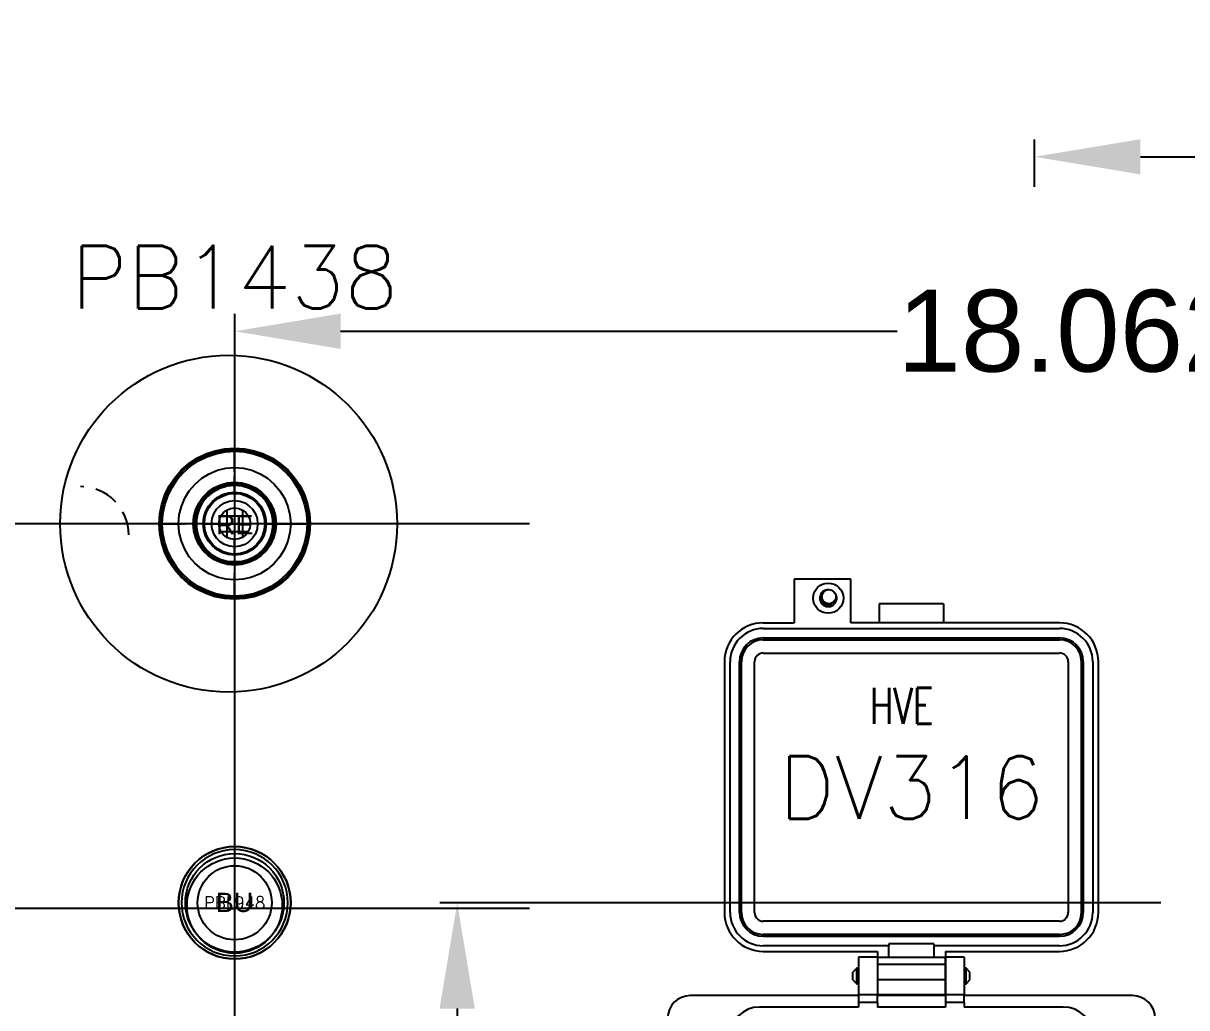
# Model space of a CAD drawing. Header units: inches. Extents: x 0 to 183, y 0 to 117.
# Drawn here: x 52.24 to 64.33, y 42.03 to 52.26 of the extents above; entities that cross this region are included whole.
import ezdxf
from ezdxf.enums import TextEntityAlignment as Align

# ---------------------------------------------------------------- set-up
doc = ezdxf.new("R2010")
doc.units = ezdxf.units.IN
doc.header["$MEASUREMENT"] = 0
doc.linetypes.add('HIDDEN', pattern=[0.375, 0.25, -0.125])
for name, color, linetype in [('DOOR_ASSEMBLY', 7, 'Continuous'), ('PLOC', 8, 'Continuous'), ('PMISC', 7, 'Continuous'), ('PSYMS', 7, 'Continuous'), ('PTAG', 150, 'Continuous')]:
    doc.layers.add(name, color=color, linetype=linetype)
doc.styles.get("Standard").update_dxf_attribs({"font": 'arial.ttf'})
doc.styles.add('WD', font='romans.shx', dxfattribs={"height": 0.185})
doc.dimstyles.get("Standard").update_dxf_attribs({"dimtxt": 0.18, "dimasz": 0.18, "dimexe": 0.18, "dimexo": 0.0625, "dimgap": 0.09, "dimtad": 0, "dimtih": 1, "dimtoh": 1, "dimdec": 4, "dimzin": 0, "dimdsep": 46, "dimtxsty": 'Standard', "dimcen": 0.09, "dimadec": 0, "dimazin": 0, "dimtfac": 1, "dimtdec": 4, "dimtofl": 0, "dimtmove": 0, "dimatfit": 3, "dimfxl": 1, "dimtolj": 1, "dimtzin": 0, "dimarcsym": 0})

# ---------------------------------------------------------------- blocks, each defined once
blk = doc.blocks.new('ABPFA160RE')
for points in [[(-0.784, 0), (-0.778, 0.103), (-0.758, 0.203), (-0.725, 0.301), (-0.679, 0.393), (-0.622, 0.478), (-0.555, 0.555), (-0.478, 0.623), (-0.392, 0.68), (-0.3, 0.725), (-0.203, 0.758), (-0.102, 0.778), (0, 0.785), (0.102, 0.778), (0.203, 0.758), (0.3, 0.725), (0.392, 0.68), (0.478, 0.623), (0.555, 0.555), (0.622, 0.478), (0.679, 0.393), (0.725, 0.301), (0.758, 0.203), (0.778, 0.103), (0.784, 0), (0.778, -0.102), (0.758, -0.203), (0.725, -0.3), (0.679, -0.392), (0.622, -0.478), (0.555, -0.555), (0.478, -0.623), (0.392, -0.68), (0.3, -0.725), (0.203, -0.758), (0.102, -0.778), (0, -0.785), (-0.102, -0.778), (-0.203, -0.758), (-0.3, -0.725), (-0.392, -0.68), (-0.478, -0.623), (-0.555, -0.555), (-0.622, -0.478), (-0.679, -0.392), (-0.725, -0.3), (-0.758, -0.203), (-0.778, -0.102), (-0.784, 0), (-0.784, 0)], [(0.778, 0), (0.772, 0.102), (0.752, 0.202), (0.719, 0.298), (0.674, 0.389), (0.617, 0.474), (0.55, 0.551), (0.474, 0.618), (0.389, 0.675), (0.298, 0.72), (0.201, 0.752), (0.102, 0.772), (0, 0.779), (-0.102, 0.772), (-0.201, 0.752), (-0.298, 0.72), (-0.389, 0.675), (-0.474, 0.618), (-0.55, 0.551), (-0.617, 0.474), (-0.674, 0.389), (-0.719, 0.298), (-0.752, 0.202), (-0.772, 0.102), (-0.778, 0), (-0.772, -0.102), (-0.752, -0.201), (-0.719, -0.298), (-0.674, -0.389), (-0.617, -0.474), (-0.55, -0.551), (-0.474, -0.618), (-0.389, -0.674), (-0.298, -0.719), (-0.201, -0.752), (-0.102, -0.772), (0, -0.779), (0.102, -0.772), (0.201, -0.752), (0.298, -0.719), (0.389, -0.674), (0.474, -0.618), (0.55, -0.551), (0.617, -0.474), (0.674, -0.389), (0.719, -0.298), (0.752, -0.201), (0.772, -0.102), (0.778, 0), (0.778, 0)], [(-0.769, 0), (-0.763, 0.101), (-0.743, 0.199), (-0.711, 0.295), (-0.666, 0.385), (-0.61, 0.469), (-0.544, 0.545), (-0.468, 0.611), (-0.385, 0.667), (-0.294, 0.711), (-0.199, 0.744), (-0.1, 0.763), (0, 0.77), (0.1, 0.763), (0.199, 0.744), (0.294, 0.711), (0.385, 0.667), (0.468, 0.611), (0.544, 0.545), (0.61, 0.469), (0.666, 0.385), (0.711, 0.295), (0.743, 0.199), (0.763, 0.101), (0.769, 0), (0.763, -0.1), (0.743, -0.199), (0.711, -0.294), (0.666, -0.385), (0.61, -0.468), (0.544, -0.544), (0.468, -0.611), (0.385, -0.666), (0.294, -0.711), (0.199, -0.743), (0.1, -0.763), (0, -0.77), (-0.1, -0.763), (-0.199, -0.743), (-0.294, -0.711), (-0.385, -0.666), (-0.468, -0.611), (-0.544, -0.544), (-0.61, -0.468), (-0.666, -0.385), (-0.711, -0.294), (-0.743, -0.199), (-0.763, -0.1), (-0.769, 0), (-0.769, 0)], [(-0.752, 0), (-0.746, 0.098), (-0.727, 0.195), (-0.695, 0.288), (-0.651, 0.377), (-0.597, 0.458), (-0.532, 0.533), (-0.458, 0.597), (-0.376, 0.652), (-0.288, 0.696), (-0.195, 0.727), (-0.098, 0.747), (0, 0.753), (0.098, 0.747), (0.195, 0.727), (0.288, 0.696), (0.376, 0.652), (0.458, 0.597), (0.532, 0.533), (0.597, 0.458), (0.651, 0.377), (0.695, 0.288), (0.727, 0.195), (0.746, 0.098), (0.752, 0), (0.746, -0.098), (0.727, -0.195), (0.695, -0.288), (0.651, -0.376), (0.597, -0.458), (0.532, -0.532), (0.458, -0.597), (0.376, -0.652), (0.288, -0.695), (0.195, -0.727), (0.098, -0.746), (0, -0.753), (-0.098, -0.746), (-0.195, -0.727), (-0.288, -0.695), (-0.376, -0.652), (-0.458, -0.597), (-0.532, -0.532), (-0.597, -0.458), (-0.651, -0.376), (-0.695, -0.288), (-0.727, -0.195), (-0.746, -0.098), (-0.752, 0), (-0.752, 0)], [(0, 0.729), (0, 0.76), (0, 0.779), (0, 0.785)], [(0, 0.785), (0, 0.781), (0, 0.77)], [(0, 0.77), (0, 0.766), (0, 0.753)], [(0, 0.753), (0, 0.721), (0, 0.677), (0, 0.62), (0, 0.552)], [(0, 0.699), (0, 0.729)], [(0, 0.619), (0, 0.699)], [(0, 0.54), (0, 0.619)], [(-0.583, 0), (-0.575, 0.091), (-0.554, 0.18), (-0.519, 0.265), (-0.471, 0.343), (-0.412, 0.412), (-0.342, 0.472), (-0.264, 0.52), (-0.18, 0.555), (-0.091, 0.576), (0, 0.583), (0.091, 0.576), (0.18, 0.555), (0.264, 0.52), (0.342, 0.472), (0.412, 0.412), (0.471, 0.343), (0.519, 0.265), (0.554, 0.18), (0.575, 0.091), (0.583, 0), (0.575, -0.091), (0.554, -0.18), (0.519, -0.265), (0.471, -0.343), (0.412, -0.412), (0.342, -0.471), (0.264, -0.519), (0.18, -0.554), (0.091, -0.576), (0, -0.583), (-0.091, -0.576), (-0.18, -0.554), (-0.264, -0.519), (-0.342, -0.471), (-0.412, -0.412), (-0.471, -0.343), (-0.519, -0.265), (-0.554, -0.18), (-0.575, -0.091), (-0.583, 0), (-0.583, 0)], [(-0.583, 0), (-0.575, 0.091), (-0.554, 0.18), (-0.519, 0.265), (-0.471, 0.343), (-0.412, 0.412), (-0.342, 0.472), (-0.264, 0.52), (-0.18, 0.555), (-0.091, 0.576), (0, 0.583), (0.091, 0.576), (0.18, 0.555), (0.264, 0.52), (0.342, 0.472), (0.412, 0.412), (0.471, 0.343), (0.519, 0.265), (0.554, 0.18), (0.575, 0.091), (0.583, 0), (0.575, -0.091), (0.554, -0.18), (0.519, -0.265), (0.471, -0.343), (0.412, -0.412), (0.342, -0.471), (0.264, -0.519), (0.18, -0.554), (0.091, -0.576), (0, -0.583), (-0.091, -0.576), (-0.18, -0.554), (-0.264, -0.519), (-0.342, -0.471), (-0.412, -0.412), (-0.471, -0.343), (-0.519, -0.265), (-0.554, -0.18), (-0.575, -0.091), (-0.583, 0), (-0.583, 0)], [(0, 0.544), (0, 0.572), (0, 0.583)], [(0, 0.562), (0, 0.564)], [(0, 0.564), (0, 0.562)], [(0, 0.562), (0, 0.559), (0, 0.551)], [(0, 0.414), (0, 0.499)], [(-0.43, 0), (-0.424, 0.075), (-0.404, 0.147), (-0.373, 0.215), (-0.33, 0.277), (-0.276, 0.33), (-0.215, 0.373), (-0.147, 0.405), (-0.075, 0.424), (0, 0.431), (0.075, 0.424), (0.147, 0.405), (0.215, 0.373), (0.276, 0.33), (0.33, 0.277), (0.373, 0.215), (0.404, 0.147), (0.423, 0.075), (0.43, 0), (0.423, -0.075), (0.404, -0.147), (0.373, -0.215), (0.33, -0.277), (0.276, -0.329), (0.215, -0.373), (0.147, -0.404), (0.075, -0.424), (0, -0.43), (-0.075, -0.424), (-0.147, -0.404), (-0.215, -0.373), (-0.276, -0.329), (-0.33, -0.277), (-0.373, -0.215), (-0.404, -0.147), (-0.424, -0.075), (-0.43, 0), (-0.43, 0)], [(-0.43, 0), (-0.424, 0.075), (-0.404, 0.147), (-0.373, 0.215), (-0.33, 0.277), (-0.276, 0.33), (-0.215, 0.373), (-0.147, 0.405), (-0.075, 0.424), (0, 0.431), (0.075, 0.424), (0.147, 0.405), (0.215, 0.373), (0.276, 0.33), (0.33, 0.277), (0.373, 0.215), (0.404, 0.147), (0.423, 0.075), (0.43, 0), (0.423, -0.075), (0.404, -0.147), (0.373, -0.215), (0.33, -0.277), (0.276, -0.329), (0.215, -0.373), (0.147, -0.404), (0.075, -0.424), (0, -0.43), (-0.075, -0.424), (-0.147, -0.404), (-0.215, -0.373), (-0.276, -0.329), (-0.33, -0.277), (-0.373, -0.215), (-0.404, -0.147), (-0.424, -0.075), (-0.43, 0), (-0.43, 0)], [(-0.43, 0), (-0.424, 0.075), (-0.404, 0.147), (-0.373, 0.215), (-0.33, 0.277), (-0.276, 0.33), (-0.215, 0.373), (-0.147, 0.405), (-0.075, 0.424), (0, 0.431), (0.075, 0.424), (0.147, 0.405), (0.215, 0.373), (0.276, 0.33), (0.33, 0.277), (0.373, 0.215), (0.404, 0.147), (0.423, 0.075), (0.43, 0), (0.423, -0.075), (0.404, -0.147), (0.373, -0.215), (0.33, -0.277), (0.276, -0.329), (0.215, -0.373), (0.147, -0.404), (0.075, -0.424), (0, -0.43), (-0.075, -0.424), (-0.147, -0.404), (-0.215, -0.373), (-0.276, -0.329), (-0.33, -0.277), (-0.373, -0.215), (-0.404, -0.147), (-0.424, -0.075), (-0.43, 0), (-0.43, 0)], [(-0.43, 0), (-0.424, 0.075), (-0.404, 0.147), (-0.373, 0.215), (-0.33, 0.277), (-0.276, 0.33), (-0.215, 0.373), (-0.147, 0.405), (-0.075, 0.424), (0, 0.431), (0.075, 0.424), (0.147, 0.405), (0.215, 0.373), (0.276, 0.33), (0.33, 0.277), (0.373, 0.215), (0.404, 0.147), (0.423, 0.075), (0.43, 0), (0.423, -0.075), (0.404, -0.147), (0.373, -0.215), (0.33, -0.277), (0.276, -0.329), (0.215, -0.373), (0.147, -0.404), (0.075, -0.424), (0, -0.43), (-0.075, -0.424), (-0.147, -0.404), (-0.215, -0.373), (-0.276, -0.329), (-0.33, -0.277), (-0.373, -0.215), (-0.404, -0.147), (-0.424, -0.075), (-0.43, 0), (-0.43, 0)], [(-0.43, 0), (-0.424, 0.075), (-0.404, 0.147), (-0.373, 0.215), (-0.33, 0.277), (-0.276, 0.33), (-0.215, 0.373), (-0.147, 0.405), (-0.075, 0.424), (0, 0.431), (0.075, 0.424), (0.147, 0.405), (0.215, 0.373), (0.276, 0.33), (0.33, 0.277), (0.373, 0.215), (0.404, 0.147), (0.423, 0.075), (0.43, 0), (0.423, -0.075), (0.404, -0.147), (0.373, -0.215), (0.33, -0.277), (0.276, -0.329), (0.215, -0.373), (0.147, -0.404), (0.075, -0.424), (0, -0.43), (-0.075, -0.424), (-0.147, -0.404), (-0.215, -0.373), (-0.276, -0.329), (-0.33, -0.277), (-0.373, -0.215), (-0.404, -0.147), (-0.424, -0.075), (-0.43, 0), (-0.43, 0)], [(-0.43, 0), (-0.424, 0.075), (-0.404, 0.147), (-0.373, 0.215), (-0.33, 0.277), (-0.276, 0.33), (-0.215, 0.373), (-0.147, 0.405), (-0.075, 0.424), (0, 0.431), (0.075, 0.424), (0.147, 0.405), (0.215, 0.373), (0.276, 0.33), (0.33, 0.277), (0.373, 0.215), (0.404, 0.147), (0.423, 0.075), (0.43, 0), (0.423, -0.075), (0.404, -0.147), (0.373, -0.215), (0.33, -0.277), (0.276, -0.329), (0.215, -0.373), (0.147, -0.404), (0.075, -0.424), (0, -0.43), (-0.075, -0.424), (-0.147, -0.404), (-0.215, -0.373), (-0.276, -0.329), (-0.33, -0.277), (-0.373, -0.215), (-0.404, -0.147), (-0.424, -0.075), (-0.43, 0), (-0.43, 0)], [(-0.43, 0), (-0.424, 0.075), (-0.404, 0.147), (-0.373, 0.215), (-0.33, 0.277), (-0.276, 0.33), (-0.215, 0.373), (-0.147, 0.405), (-0.075, 0.424), (0, 0.431), (0.075, 0.424), (0.147, 0.405), (0.215, 0.373), (0.276, 0.33), (0.33, 0.277), (0.373, 0.215), (0.404, 0.147), (0.423, 0.075), (0.43, 0), (0.423, -0.075), (0.404, -0.147), (0.373, -0.215), (0.33, -0.277), (0.276, -0.329), (0.215, -0.373), (0.147, -0.404), (0.075, -0.424), (0, -0.43), (-0.075, -0.424), (-0.147, -0.404), (-0.215, -0.373), (-0.276, -0.329), (-0.33, -0.277), (-0.373, -0.215), (-0.404, -0.147), (-0.424, -0.075), (-0.43, 0), (-0.43, 0)], [(-0.43, 0), (-0.424, 0.075), (-0.404, 0.147), (-0.373, 0.215), (-0.33, 0.277), (-0.276, 0.33), (-0.215, 0.373), (-0.147, 0.405), (-0.075, 0.424), (0, 0.431), (0.075, 0.424), (0.147, 0.405), (0.215, 0.373), (0.276, 0.33), (0.33, 0.277), (0.373, 0.215), (0.404, 0.147), (0.423, 0.075), (0.43, 0), (0.423, -0.075), (0.404, -0.147), (0.373, -0.215), (0.33, -0.277), (0.276, -0.329), (0.215, -0.373), (0.147, -0.404), (0.075, -0.424), (0, -0.43), (-0.075, -0.424), (-0.147, -0.404), (-0.215, -0.373), (-0.276, -0.329), (-0.33, -0.277), (-0.373, -0.215), (-0.404, -0.147), (-0.424, -0.075), (-0.43, 0), (-0.43, 0)], [(-0.43, 0), (-0.423, 0.075), (-0.404, 0.147), (-0.372, 0.215), (-0.329, 0.277), (-0.276, 0.33), (-0.215, 0.373), (-0.147, 0.404), (-0.075, 0.424), (0, 0.43), (0.075, 0.424), (0.147, 0.404), (0.215, 0.373), (0.276, 0.33), (0.329, 0.277), (0.372, 0.215), (0.404, 0.147), (0.423, 0.075), (0.43, 0), (0.423, -0.074), (0.404, -0.147), (0.372, -0.215), (0.329, -0.276), (0.276, -0.329), (0.215, -0.372), (0.147, -0.404), (0.075, -0.423), (0, -0.43), (-0.075, -0.423), (-0.147, -0.404), (-0.215, -0.372), (-0.276, -0.329), (-0.329, -0.276), (-0.372, -0.215), (-0.404, -0.147), (-0.423, -0.074), (-0.43, 0), (-0.43, 0)], [(-0.43, 0), (-0.423, 0.075), (-0.404, 0.147), (-0.372, 0.215), (-0.329, 0.277), (-0.276, 0.33), (-0.215, 0.373), (-0.147, 0.404), (-0.075, 0.424), (0, 0.43), (0.075, 0.424), (0.147, 0.404), (0.215, 0.373), (0.276, 0.33), (0.329, 0.277), (0.372, 0.215), (0.404, 0.147), (0.423, 0.075), (0.43, 0), (0.423, -0.074), (0.404, -0.147), (0.372, -0.215), (0.329, -0.276), (0.276, -0.329), (0.215, -0.372), (0.147, -0.404), (0.075, -0.423), (0, -0.43), (-0.075, -0.423), (-0.147, -0.404), (-0.215, -0.372), (-0.276, -0.329), (-0.329, -0.276), (-0.372, -0.215), (-0.404, -0.147), (-0.423, -0.074), (-0.43, 0), (-0.43, 0)], [(-0.43, 0), (-0.423, 0.075), (-0.404, 0.147), (-0.372, 0.215), (-0.329, 0.277), (-0.276, 0.33), (-0.215, 0.373), (-0.147, 0.404), (-0.075, 0.424), (0, 0.43), (0.075, 0.424), (0.147, 0.404), (0.215, 0.373), (0.276, 0.33), (0.329, 0.277), (0.372, 0.215), (0.404, 0.147), (0.423, 0.075), (0.43, 0), (0.423, -0.074), (0.404, -0.147), (0.372, -0.215), (0.329, -0.276), (0.276, -0.329), (0.215, -0.372), (0.147, -0.404), (0.075, -0.423), (0, -0.43), (-0.075, -0.423), (-0.147, -0.404), (-0.215, -0.372), (-0.276, -0.329), (-0.329, -0.276), (-0.372, -0.215), (-0.404, -0.147), (-0.423, -0.074), (-0.43, 0), (-0.43, 0)], [(-0.43, 0), (-0.423, 0.075), (-0.404, 0.147), (-0.372, 0.215), (-0.329, 0.277), (-0.276, 0.33), (-0.215, 0.373), (-0.147, 0.404), (-0.075, 0.424), (0, 0.43), (0.075, 0.424), (0.147, 0.404), (0.215, 0.373), (0.276, 0.33), (0.329, 0.277), (0.372, 0.215), (0.404, 0.147), (0.423, 0.075), (0.43, 0), (0.423, -0.074), (0.404, -0.147), (0.372, -0.215), (0.329, -0.276), (0.276, -0.329), (0.215, -0.372), (0.147, -0.404), (0.075, -0.423), (0, -0.43), (-0.075, -0.423), (-0.147, -0.404), (-0.215, -0.372), (-0.276, -0.329), (-0.329, -0.276), (-0.372, -0.215), (-0.404, -0.147), (-0.423, -0.074), (-0.43, 0), (-0.43, 0)], [(-0.43, 0), (-0.423, 0.075), (-0.404, 0.147), (-0.372, 0.215), (-0.329, 0.277), (-0.276, 0.33), (-0.215, 0.373), (-0.147, 0.404), (-0.075, 0.424), (0, 0.43), (0.075, 0.424), (0.147, 0.404), (0.215, 0.373), (0.276, 0.33), (0.329, 0.277), (0.372, 0.215), (0.404, 0.147), (0.423, 0.075), (0.43, 0), (0.423, -0.074), (0.404, -0.147), (0.372, -0.215), (0.329, -0.276), (0.276, -0.329), (0.215, -0.372), (0.147, -0.404), (0.075, -0.423), (0, -0.43), (-0.075, -0.423), (-0.147, -0.404), (-0.215, -0.372), (-0.276, -0.329), (-0.329, -0.276), (-0.372, -0.215), (-0.404, -0.147), (-0.423, -0.074), (-0.43, 0), (-0.43, 0)], [(-0.43, 0), (-0.423, 0.075), (-0.404, 0.147), (-0.372, 0.215), (-0.329, 0.277), (-0.276, 0.33), (-0.215, 0.373), (-0.147, 0.404), (-0.075, 0.424), (0, 0.43), (0.075, 0.424), (0.147, 0.404), (0.215, 0.373), (0.276, 0.33), (0.329, 0.277), (0.372, 0.215), (0.404, 0.147), (0.423, 0.075), (0.43, 0), (0.423, -0.074), (0.404, -0.147), (0.372, -0.215), (0.329, -0.276), (0.276, -0.329), (0.215, -0.372), (0.147, -0.404), (0.075, -0.423), (0, -0.43), (-0.075, -0.423), (-0.147, -0.404), (-0.215, -0.372), (-0.276, -0.329), (-0.329, -0.276), (-0.372, -0.215), (-0.404, -0.147), (-0.423, -0.074), (-0.43, 0), (-0.43, 0)], [(-0.43, 0), (-0.423, 0.075), (-0.404, 0.147), (-0.372, 0.215), (-0.329, 0.277), (-0.276, 0.33), (-0.215, 0.373), (-0.147, 0.404), (-0.075, 0.424), (0, 0.43), (0.075, 0.424), (0.147, 0.404), (0.215, 0.373), (0.276, 0.33), (0.329, 0.277), (0.372, 0.215), (0.404, 0.147), (0.423, 0.075), (0.43, 0), (0.423, -0.074), (0.404, -0.147), (0.372, -0.215), (0.329, -0.276), (0.276, -0.329), (0.215, -0.372), (0.147, -0.404), (0.075, -0.423), (0, -0.43), (-0.075, -0.423), (-0.147, -0.404), (-0.215, -0.372), (-0.276, -0.329), (-0.329, -0.276), (-0.372, -0.215), (-0.404, -0.147), (-0.423, -0.074), (-0.43, 0), (-0.43, 0)], [(-0.43, 0), (-0.423, 0.075), (-0.404, 0.147), (-0.372, 0.215), (-0.329, 0.277), (-0.276, 0.33), (-0.215, 0.373), (-0.147, 0.404), (-0.075, 0.424), (0, 0.43), (0.075, 0.424), (0.147, 0.404), (0.215, 0.373), (0.276, 0.33), (0.329, 0.277), (0.372, 0.215), (0.404, 0.147), (0.423, 0.075), (0.43, 0), (0.423, -0.074), (0.404, -0.147), (0.372, -0.215), (0.329, -0.276), (0.276, -0.329), (0.215, -0.372), (0.147, -0.404), (0.075, -0.423), (0, -0.43), (-0.075, -0.423), (-0.147, -0.404), (-0.215, -0.372), (-0.276, -0.329), (-0.329, -0.276), (-0.372, -0.215), (-0.404, -0.147), (-0.423, -0.074), (-0.43, 0), (-0.43, 0)], [(-0.428, 0), (-0.422, 0.075), (-0.402, 0.147), (-0.371, 0.214), (-0.328, 0.276), (-0.275, 0.328), (-0.214, 0.371), (-0.146, 0.403), (-0.074, 0.422), (0, 0.429), (0.074, 0.422), (0.146, 0.403), (0.214, 0.371), (0.275, 0.328), (0.328, 0.276), (0.371, 0.214), (0.402, 0.147), (0.422, 0.075), (0.428, 0), (0.422, -0.074), (0.402, -0.146), (0.371, -0.214), (0.328, -0.275), (0.275, -0.328), (0.214, -0.371), (0.146, -0.402), (0.074, -0.422), (0, -0.428), (-0.074, -0.422), (-0.146, -0.402), (-0.214, -0.371), (-0.275, -0.328), (-0.328, -0.275), (-0.371, -0.214), (-0.402, -0.146), (-0.422, -0.074), (-0.428, 0), (-0.428, 0)], [(-0.414, 0), (-0.408, 0.072), (-0.389, 0.142), (-0.358, 0.207), (-0.317, 0.266), (-0.266, 0.317), (-0.207, 0.359), (-0.141, 0.389), (-0.072, 0.408), (0, 0.414), (0.072, 0.408), (0.141, 0.389), (0.207, 0.359), (0.266, 0.317), (0.317, 0.266), (0.358, 0.207), (0.389, 0.142), (0.408, 0.072), (0.414, 0), (0.408, -0.072), (0.389, -0.141), (0.358, -0.207), (0.317, -0.266), (0.266, -0.317), (0.207, -0.359), (0.141, -0.389), (0.072, -0.408), (0, -0.414), (-0.072, -0.408), (-0.141, -0.389), (-0.207, -0.359), (-0.266, -0.317), (-0.317, -0.266), (-0.358, -0.207), (-0.389, -0.141), (-0.408, -0.072), (-0.414, 0), (-0.414, 0)], [(0.413, 0), (0.406, 0.072), (0.388, 0.141), (0.357, 0.207), (0.316, 0.266), (0.265, 0.317), (0.206, 0.358), (0.141, 0.388), (0.072, 0.407), (0, 0.413), (-0.072, 0.407), (-0.141, 0.388), (-0.206, 0.358), (-0.265, 0.317), (-0.316, 0.266), (-0.357, 0.207), (-0.388, 0.141), (-0.406, 0.072), (-0.413, 0), (-0.406, -0.072), (-0.388, -0.141), (-0.357, -0.206), (-0.316, -0.265), (-0.265, -0.316), (-0.206, -0.357), (-0.141, -0.388), (-0.072, -0.407), (0, -0.413), (0.072, -0.407), (0.141, -0.388), (0.206, -0.357), (0.265, -0.316), (0.316, -0.265), (0.357, -0.206), (0.388, -0.141), (0.406, -0.072), (0.413, 0), (0.413, 0)], [(-0.401, 0), (-0.393, 0.078), (-0.37, 0.153), (-0.333, 0.223), (-0.283, 0.284), (-0.223, 0.333), (-0.153, 0.371), (-0.078, 0.393), (0, 0.401), (0.078, 0.393), (0.153, 0.371), (0.223, 0.333), (0.283, 0.284), (0.333, 0.223), (0.37, 0.153), (0.393, 0.078), (0.401, 0), (0.393, -0.078), (0.37, -0.153), (0.333, -0.222), (0.283, -0.283), (0.223, -0.333), (0.153, -0.37), (0.078, -0.393), (0, -0.401), (-0.078, -0.393), (-0.153, -0.37), (-0.223, -0.333), (-0.283, -0.283), (-0.333, -0.222), (-0.37, -0.153), (-0.393, -0.078), (-0.401, 0), (-0.401, 0)], [(-0.401, 0), (-0.393, 0.078), (-0.37, 0.153), (-0.333, 0.223), (-0.283, 0.284), (-0.223, 0.333), (-0.153, 0.371), (-0.078, 0.393), (0, 0.401), (0.078, 0.393), (0.153, 0.371), (0.223, 0.333), (0.283, 0.284), (0.333, 0.223), (0.37, 0.153), (0.393, 0.078), (0.401, 0), (0.393, -0.078), (0.37, -0.153), (0.333, -0.222), (0.283, -0.283), (0.223, -0.333), (0.153, -0.37), (0.078, -0.393), (0, -0.401), (-0.078, -0.393), (-0.153, -0.37), (-0.223, -0.333), (-0.283, -0.283), (-0.333, -0.222), (-0.37, -0.153), (-0.393, -0.078), (-0.401, 0), (-0.401, 0)], [(-0.401, 0), (-0.393, 0.078), (-0.37, 0.153), (-0.333, 0.223), (-0.283, 0.284), (-0.223, 0.333), (-0.153, 0.371), (-0.078, 0.393), (0, 0.401), (0.078, 0.393), (0.153, 0.371), (0.223, 0.333), (0.283, 0.284), (0.333, 0.223), (0.37, 0.153), (0.393, 0.078), (0.401, 0), (0.393, -0.078), (0.37, -0.153), (0.333, -0.222), (0.283, -0.283), (0.223, -0.333), (0.153, -0.37), (0.078, -0.393), (0, -0.401), (-0.078, -0.393), (-0.153, -0.37), (-0.223, -0.333), (-0.283, -0.283), (-0.333, -0.222), (-0.37, -0.153), (-0.393, -0.078), (-0.401, 0), (-0.401, 0)], [(-0.401, 0), (-0.393, 0.078), (-0.37, 0.153), (-0.333, 0.223), (-0.283, 0.284), (-0.223, 0.333), (-0.153, 0.371), (-0.078, 0.393), (0, 0.401), (0.078, 0.393), (0.153, 0.371), (0.223, 0.333), (0.283, 0.284), (0.333, 0.223), (0.37, 0.153), (0.393, 0.078), (0.401, 0), (0.393, -0.078), (0.37, -0.153), (0.333, -0.222), (0.283, -0.283), (0.223, -0.333), (0.153, -0.37), (0.078, -0.393), (0, -0.401), (-0.078, -0.393), (-0.153, -0.37), (-0.223, -0.333), (-0.283, -0.283), (-0.333, -0.222), (-0.37, -0.153), (-0.393, -0.078), (-0.401, 0), (-0.401, 0)], [(-0.401, 0), (-0.393, 0.078), (-0.37, 0.153), (-0.333, 0.223), (-0.283, 0.284), (-0.223, 0.333), (-0.153, 0.371), (-0.078, 0.393), (0, 0.401), (0.078, 0.393), (0.153, 0.371), (0.223, 0.333), (0.283, 0.284), (0.333, 0.223), (0.37, 0.153), (0.393, 0.078), (0.401, 0), (0.393, -0.078), (0.37, -0.153), (0.333, -0.222), (0.283, -0.283), (0.223, -0.333), (0.153, -0.37), (0.078, -0.393), (0, -0.401), (-0.078, -0.393), (-0.153, -0.37), (-0.223, -0.333), (-0.283, -0.283), (-0.333, -0.222), (-0.37, -0.153), (-0.393, -0.078), (-0.401, 0), (-0.401, 0)], [(-0.401, 0), (-0.393, 0.078), (-0.37, 0.153), (-0.333, 0.223), (-0.283, 0.284), (-0.223, 0.333), (-0.153, 0.371), (-0.078, 0.393), (0, 0.401), (0.078, 0.393), (0.153, 0.371), (0.223, 0.333), (0.283, 0.284), (0.333, 0.223), (0.37, 0.153), (0.393, 0.078), (0.401, 0), (0.393, -0.078), (0.37, -0.153), (0.333, -0.222), (0.283, -0.283), (0.223, -0.333), (0.153, -0.37), (0.078, -0.393), (0, -0.401), (-0.078, -0.393), (-0.153, -0.37), (-0.223, -0.333), (-0.283, -0.283), (-0.333, -0.222), (-0.37, -0.153), (-0.393, -0.078), (-0.401, 0), (-0.401, 0)], [(-0.401, 0), (-0.393, 0.078), (-0.37, 0.153), (-0.333, 0.223), (-0.283, 0.284), (-0.223, 0.333), (-0.153, 0.371), (-0.078, 0.393), (0, 0.401), (0.078, 0.393), (0.153, 0.371), (0.223, 0.333), (0.283, 0.284), (0.333, 0.223), (0.37, 0.153), (0.393, 0.078), (0.401, 0), (0.393, -0.078), (0.37, -0.153), (0.333, -0.222), (0.283, -0.283), (0.223, -0.333), (0.153, -0.37), (0.078, -0.393), (0, -0.401), (-0.078, -0.393), (-0.153, -0.37), (-0.223, -0.333), (-0.283, -0.283), (-0.333, -0.222), (-0.37, -0.153), (-0.393, -0.078), (-0.401, 0), (-0.401, 0)], [(-0.401, 0), (-0.393, 0.078), (-0.37, 0.153), (-0.333, 0.223), (-0.283, 0.284), (-0.223, 0.333), (-0.153, 0.371), (-0.078, 0.393), (0, 0.401), (0.078, 0.393), (0.153, 0.371), (0.223, 0.333), (0.283, 0.284), (0.333, 0.223), (0.37, 0.153), (0.393, 0.078), (0.401, 0), (0.393, -0.078), (0.37, -0.153), (0.333, -0.222), (0.283, -0.283), (0.223, -0.333), (0.153, -0.37), (0.078, -0.393), (0, -0.401), (-0.078, -0.393), (-0.153, -0.37), (-0.223, -0.333), (-0.283, -0.283), (-0.333, -0.222), (-0.37, -0.153), (-0.393, -0.078), (-0.401, 0), (-0.401, 0)], [(0.401, 0), (0.393, 0.078), (0.37, 0.153), (0.333, 0.223), (0.283, 0.284), (0.223, 0.333), (0.153, 0.371), (0.078, 0.393), (0, 0.401), (-0.078, 0.393), (-0.153, 0.371), (-0.223, 0.333), (-0.283, 0.284), (-0.333, 0.223), (-0.37, 0.153), (-0.393, 0.078), (-0.401, 0), (-0.393, -0.078), (-0.37, -0.153), (-0.333, -0.222), (-0.283, -0.283), (-0.223, -0.333), (-0.153, -0.37), (-0.078, -0.393), (0, -0.401), (0.078, -0.393), (0.153, -0.37), (0.223, -0.333), (0.283, -0.283), (0.333, -0.222), (0.37, -0.153), (0.393, -0.078), (0.401, 0), (0.401, 0)], [(-0.194, 0.351), (-0.132, 0.379), (-0.065, 0.396)], [(-0.165, 0.365), (-0.18, 0.358), (-0.194, 0.351)], [(0.179, 0.359), (0.11, 0.386), (0.037, 0.399), (-0.037, 0.399), (-0.11, 0.386), (-0.179, 0.359)], [(0.165, 0.365), (0.13, 0.379), (0.094, 0.39), (0.057, 0.397), (0.019, 0.401), (-0.019, 0.401), (-0.057, 0.397), (-0.094, 0.39), (-0.13, 0.379), (-0.165, 0.365)], [(-0.065, 0.396), (0, 0.401), (0.065, 0.396)], [(0.065, 0.396), (-0.065, 0.396)], [(0, 0.43), (0, 0.431)], [(0, 0.431), (0, 0.43)], [(0, 0.43), (0, 0.431)], [(0, 0.431), (0, 0.43)], [(0, 0.43), (0, 0.431)], [(0, 0.431), (0, 0.43)], [(0, 0.43), (0, 0.431)], [(0, 0.431), (0, 0.43)], [(0, 0.429), (0, 0.43)], [(0, 0.43), (0, 0.401)], [(0, 0.401), (0, 0.43)], [(0, 0.43), (0, 0.401)], [(0, 0.401), (0, 0.43)], [(0, 0.43), (0, 0.401)], [(0, 0.401), (0, 0.43)], [(0, 0.43), (0, 0.401)], [(0, 0.327), (0, 0.414)], [(0, 0.401), (0, 0.412)], [(0.065, 0.396), (0.131, 0.379), (0.194, 0.351)], [(0.194, 0.351), (0.18, 0.358), (0.165, 0.365)], [(-0.179, 0.359), (-0.247, 0.316), (-0.305, 0.26), (-0.351, 0.194), (-0.382, 0.119), (-0.398, 0.041), (-0.398, -0.04), (-0.382, -0.119), (-0.351, -0.193), (-0.305, -0.26), (-0.247, -0.316), (-0.179, -0.359)], [(-0.327, 0), (-0.321, 0.064), (-0.302, 0.125), (-0.272, 0.182), (-0.231, 0.231), (-0.182, 0.272), (-0.125, 0.303), (-0.064, 0.321), (0, 0.327), (0.064, 0.321), (0.125, 0.303), (0.182, 0.272), (0.231, 0.231), (0.272, 0.182), (0.302, 0.125), (0.321, 0.064), (0.327, 0), (0.321, -0.064), (0.302, -0.125), (0.272, -0.182), (0.231, -0.231), (0.182, -0.272), (0.125, -0.302), (0.064, -0.321), (0, -0.327), (-0.064, -0.321), (-0.125, -0.302), (-0.182, -0.272), (-0.231, -0.231), (-0.272, -0.182), (-0.302, -0.125), (-0.321, -0.064), (-0.327, 0), (-0.327, 0)], [(-0.315, 0), (-0.309, 0.062), (-0.291, 0.121), (-0.262, 0.175), (-0.223, 0.223), (-0.175, 0.262), (-0.12, 0.291), (-0.061, 0.309), (0, 0.315), (0.061, 0.309), (0.12, 0.291), (0.175, 0.262), (0.223, 0.223), (0.262, 0.175), (0.291, 0.121), (0.308, 0.062), (0.315, 0), (0.308, -0.061), (0.291, -0.12), (0.262, -0.175), (0.223, -0.222), (0.175, -0.262), (0.12, -0.291), (0.061, -0.309), (0, -0.315), (-0.061, -0.309), (-0.12, -0.291), (-0.175, -0.262), (-0.223, -0.222), (-0.262, -0.175), (-0.291, -0.12), (-0.309, -0.061), (-0.315, 0), (-0.315, 0)], [(0, 0.315), (0, 0.327)], [(0, 0.315), (0, 0.24)], [(0.179, -0.359), (0.247, -0.316), (0.305, -0.26), (0.351, -0.193), (0.382, -0.119), (0.398, -0.04), (0.398, 0.041), (0.382, 0.119), (0.351, 0.194), (0.305, 0.26), (0.247, 0.316), (0.179, 0.359)], [(-0.239, 0), (-0.233, 0.053), (-0.216, 0.104), (-0.187, 0.15), (-0.149, 0.187), (-0.104, 0.216), (-0.053, 0.234), (0, 0.24), (0.053, 0.234), (0.104, 0.216), (0.149, 0.187), (0.187, 0.15), (0.216, 0.104), (0.233, 0.053), (0.239, 0), (0.233, -0.053), (0.216, -0.104), (0.187, -0.149), (0.149, -0.187), (0.104, -0.216), (0.053, -0.233), (0, -0.239), (-0.053, -0.233), (-0.104, -0.216), (-0.149, -0.187), (-0.187, -0.149), (-0.216, -0.104), (-0.233, -0.053), (-0.239, 0), (-0.239, 0)], [(-0.164, 0), (-0.159, 0.043), (-0.142, 0.082), (-0.116, 0.116), (-0.082, 0.142), (-0.042, 0.159), (0, 0.164), (0.042, 0.159), (0.082, 0.142), (0.116, 0.116), (0.142, 0.082), (0.158, 0.043), (0.164, 0), (0.158, -0.042), (0.142, -0.082), (0.116, -0.116), (0.082, -0.142), (0.042, -0.158), (0, -0.164), (-0.042, -0.158), (-0.082, -0.142), (-0.116, -0.116), (-0.142, -0.082), (-0.159, -0.042), (-0.164, 0), (-0.164, 0)], [(-0.082, 0.142), (-0.082, -0.142)], [(0, 0.24), (0, 0.164)], [(0, 0.164), (0, -0.164)], [(0.082, 0.142), (0.082, -0.142)], [(-0.728, 0), (-0.759, 0), (-0.778, 0), (-0.784, 0)], [(-0.784, 0), (-0.78, 0), (-0.769, 0)], [(-0.769, 0), (-0.765, 0), (-0.752, 0)], [(-0.752, 0), (-0.72, 0), (-0.676, 0), (-0.62, 0), (-0.551, 0)], [(-0.698, 0), (-0.728, 0)], [(-0.618, 0), (-0.698, 0)], [(-0.54, 0), (-0.618, 0)], [(-0.544, 0), (-0.572, 0), (-0.583, 0)], [(-0.562, 0), (-0.563, 0)], [(-0.563, 0), (-0.562, 0)], [(-0.562, 0), (-0.558, 0), (-0.55, 0)], [(-0.538, 0), (-0.542, 0), (-0.55, 0)], [(-0.529, 0), (-0.544, 0)], [(-0.534, 0), (-0.54, 0)], [(-0.538, 0), (-0.538, 0)], [(-0.538, 0), (-0.535, 0), (-0.53, 0)], [(-0.51, 0), (-0.534, 0)], [(-0.52, 0), (-0.529, 0)], [(-0.52, 0), (-0.512, 0)], [(-0.499, 0), (-0.51, 0)], [(-0.414, 0), (-0.499, 0)], [(-0.428, 0), (-0.43, 0)], [(-0.43, 0), (-0.43, 0)], [(-0.43, 0), (-0.43, 0)], [(-0.43, 0), (-0.401, 0)], [(-0.401, 0), (-0.43, 0)], [(-0.43, 0), (-0.43, 0)], [(-0.43, 0), (-0.43, 0)], [(-0.43, 0), (-0.401, 0)], [(-0.401, 0), (-0.43, 0)], [(-0.43, 0), (-0.43, 0)], [(-0.43, 0), (-0.43, 0)], [(-0.43, 0), (-0.401, 0)], [(-0.401, 0), (-0.43, 0)], [(-0.43, 0), (-0.43, 0)], [(-0.43, 0), (-0.43, 0)], [(-0.43, 0), (-0.401, 0)], [(-0.327, 0), (-0.414, 0)], [(-0.401, 0), (-0.412, 0)], [(-0.315, 0), (-0.327, 0)], [(-0.315, 0), (-0.239, 0)], [(-0.239, 0), (-0.164, 0)], [(-0.164, 0), (0.164, 0)], [(-0.142, 0.082), (-0.047, 0.082), (0.047, 0.082), (0.142, 0.082)], [(0.239, 0), (0.164, 0)], [(0.315, 0), (0.239, 0)], [(0.315, 0), (0.327, 0)], [(0.327, 0), (0.414, 0)], [(0.43, 0), (0.401, 0)], [(0.401, 0), (0.43, 0)], [(0.43, 0), (0.401, 0)], [(0.401, 0), (0.43, 0)], [(0.43, 0), (0.401, 0)], [(0.401, 0), (0.43, 0)], [(0.43, 0), (0.401, 0)], [(0.401, 0), (0.412, 0)], [(0.414, 0), (0.499, 0)], [(0.428, 0), (0.43, 0)], [(0.43, 0), (0.43, 0)], [(0.43, 0), (0.43, 0)], [(0.43, 0), (0.43, 0)], [(0.43, 0), (0.43, 0)], [(0.43, 0), (0.43, 0)], [(0.43, 0), (0.43, 0)], [(0.43, 0), (0.43, 0)], [(0.43, 0), (0.43, 0)], [(0.499, 0), (0.51, 0)], [(0.51, 0), (0.534, 0)], [(0.52, 0), (0.512, 0)], [(0.52, 0), (0.529, 0)], [(0.529, 0), (0.544, 0)], [(0.538, 0), (0.535, 0), (0.53, 0)], [(0.534, 0), (0.54, 0)], [(0.538, 0), (0.542, 0), (0.55, 0)], [(0.538, 0), (0.538, 0)], [(0.54, 0), (0.618, 0)], [(0.544, 0), (0.572, 0), (0.583, 0)], [(0.562, 0), (0.558, 0), (0.55, 0)], [(0.752, 0), (0.72, 0), (0.676, 0), (0.62, 0), (0.551, 0)], [(0.562, 0), (0.563, 0)], [(0.563, 0), (0.562, 0)], [(0.618, 0), (0.698, 0)], [(0.698, 0), (0.728, 0)], [(0.728, 0), (0.759, 0), (0.778, 0), (0.784, 0)], [(0.769, 0), (0.765, 0), (0.752, 0)], [(0.784, 0), (0.78, 0), (0.769, 0)], [(-0.142, -0.082), (-0.047, -0.082), (0.047, -0.082), (0.142, -0.082)], [(0, -0.239), (0, -0.164)], [(0, -0.315), (0, -0.239)], [(-0.065, -0.395), (-0.132, -0.378), (-0.194, -0.351)], [(-0.194, -0.351), (-0.18, -0.358), (-0.165, -0.365)], [(-0.179, -0.359), (-0.11, -0.385), (-0.037, -0.399), (0.037, -0.399), (0.11, -0.385), (0.179, -0.359)], [(0, -0.315), (0, -0.327)], [(0, -0.327), (0, -0.414)], [(0.194, -0.351), (0.131, -0.378), (0.065, -0.395)], [(0.165, -0.365), (0.18, -0.358), (0.194, -0.351)], [(-0.165, -0.365), (-0.13, -0.379), (-0.094, -0.39), (-0.057, -0.397), (-0.019, -0.4), (0.019, -0.4), (0.057, -0.397), (0.094, -0.39), (0.13, -0.379), (0.165, -0.365)], [(0.065, -0.395), (0, -0.401), (-0.065, -0.395)], [(0.065, -0.395), (-0.065, -0.395)], [(0, -0.43), (0, -0.401)], [(0, -0.401), (0, -0.43)], [(0, -0.43), (0, -0.401)], [(0, -0.401), (0, -0.43)], [(0, -0.43), (0, -0.401)], [(0, -0.401), (0, -0.43)], [(0, -0.43), (0, -0.401)], [(0, -0.401), (0, -0.412)], [(0, -0.414), (0, -0.499)], [(0, -0.428), (0, -0.43)], [(0, -0.43), (0, -0.43)], [(0, -0.43), (0, -0.43)], [(0, -0.43), (0, -0.43)], [(0, -0.43), (0, -0.43)], [(0, -0.43), (0, -0.43)], [(0, -0.43), (0, -0.43)], [(0, -0.43), (0, -0.43)], [(0, -0.43), (0, -0.43)], [(0, -0.499), (0, -0.51)], [(0, -0.51), (0, -0.534)], [(0, -0.52), (0, -0.512)], [(0, -0.52), (0, -0.53)], [(0, -0.53), (0, -0.544)], [(0, -0.538), (0, -0.536), (0, -0.53)], [(0, -0.534), (0, -0.54)], [(0, -0.539), (0, -0.538)], [(0, -0.539), (0, -0.542), (0, -0.55)], [(0, -0.54), (0, -0.619)], [(0, -0.544), (0, -0.572), (0, -0.583)], [(0, -0.562), (0, -0.559), (0, -0.55)], [(0, -0.753), (0, -0.721), (0, -0.676), (0, -0.62), (0, -0.551)], [(0, -0.562), (0, -0.563)], [(0, -0.563), (0, -0.562)], [(0, -0.619), (0, -0.699)], [(0, -0.699), (0, -0.729)], [(0, -0.729), (0, -0.76), (0, -0.778), (0, -0.785)], [(0, -0.77), (0, -0.765), (0, -0.753)], [(0, -0.785), (0, -0.781), (0, -0.77)]]:
    blk.add_lwpolyline(points)
blk.add_attdef('COLOR', text='', height=0.2).set_placement((0, -0.111), align=Align.CENTER)
blk = doc.blocks.new('NP_SAFETY_RESET_22MM')
blk.add_circle((0.75, 0.59425), 0.495)
at = {"style": 'WD'}
blk.add_attdef('TAG1', text='', height=0.125, dxfattribs=at).set_placement((0.75, 0.25), align=Align.CENTER)
blk = doc.blocks.new('*D54')
at = {"color": 0, "lineweight": -2, "transparency": 16777216}
for p, q in [((42.437, 51.163), (42.437, 52.263)), ((46.25, 50.063), (42.257, 50.063)), ((57.5, 47.063), (42.257, 47.063)), ((42.437, 45.963), (42.437, 44.862))]:
    blk.add_line(p, q, dxfattribs=at)
at = {"color": 0, "transparency": 16777216}
for points in [[(42.254, 51.163), (42.621, 51.163), (42.437, 50.063)], [(42.254, 45.963), (42.621, 45.963), (42.437, 47.063)]]:
    blk.add_solid(points, dxfattribs=at)
at = {"layer": 'Defpoints', "color": 0, "transparency": 16777216}
for p in [(46.313, 50.063), (42.437, 47.063), (57.563, 47.063)]:
    blk.add_point(p, dxfattribs=at)
at = {"color": 0, "transparency": 16777216, "insert": (42.437, 48.562), "char_height": 0.85, "attachment_point": 5}
blk.add_mtext('\\A1;3.0000', dxfattribs=at)
blk = doc.blocks.new('*D55')
at = {"color": 0, "lineweight": -2, "transparency": 16777216}
for p, q in [((46.188, 47.063), (42.32, 47.063)), ((42.5, 45.963), (42.5, 45.586)), ((42.5, 44.163), (42.5, 44.539)), ((57.5, 43.063), (42.32, 43.063))]:
    blk.add_line(p, q, dxfattribs=at)
at = {"color": 0, "transparency": 16777216}
for points in [[(42.317, 45.963), (42.683, 45.963), (42.5, 47.063)], [(42.317, 44.163), (42.683, 44.163), (42.5, 43.063)]]:
    blk.add_solid(points, dxfattribs=at)
at = {"layer": 'Defpoints', "color": 0, "transparency": 16777216}
for p in [(46.25, 47.063), (42.5, 43.063), (57.563, 43.063)]:
    blk.add_point(p, dxfattribs=at)
at = {"color": 0, "transparency": 16777216, "insert": (42.5, 45.062), "char_height": 0.85, "attachment_point": 5}
blk.add_mtext('\\A1;4.0000', dxfattribs=at)
blk = doc.blocks.new('*D57')
at = {"color": 0, "lineweight": -2, "transparency": 16777216}
for p, q in [((62.75, 50.562), (62.75, 51.055)), ((72.5, 50.562), (72.5, 51.055)), ((63.85, 50.875), (65.585, 50.875)), ((71.4, 50.875), (69.29, 50.875))]:
    blk.add_line(p, q, dxfattribs=at)
at = {"color": 0, "transparency": 16777216}
for points in [[(63.85, 51.058), (63.85, 50.692), (62.75, 50.875)], [(71.4, 51.058), (71.4, 50.692), (72.5, 50.875)]]:
    blk.add_solid(points, dxfattribs=at)
at = {"layer": 'Defpoints', "color": 0, "transparency": 16777216}
for p in [(62.75, 50.875), (62.75, 50.5), (72.5, 50.5)]:
    blk.add_point(p, dxfattribs=at)
at = {"color": 0, "transparency": 16777216, "insert": (67.438, 50.875), "char_height": 0.85, "attachment_point": 5}
blk.add_mtext('\\A1;9.7500', dxfattribs=at)
blk = doc.blocks.new('*D58')
at = {"color": 0, "lineweight": -2, "transparency": 16777216}
for p, q in [((54.438, 40.375), (54.438, 49.242)), ((72.5, 48.062), (72.5, 49.242)), ((55.538, 49.062), (61.321, 49.062)), ((71.4, 49.062), (65.616, 49.062))]:
    blk.add_line(p, q, dxfattribs=at)
at = {"color": 0, "transparency": 16777216}
for points in [[(55.538, 49.246), (55.538, 48.879), (54.438, 49.062)], [(71.4, 49.246), (71.4, 48.879), (72.5, 49.062)]]:
    blk.add_solid(points, dxfattribs=at)
at = {"layer": 'Defpoints', "color": 0, "transparency": 16777216}
for p in [(54.438, 49.062), (72.5, 48), (54.438, 40.312)]:
    blk.add_point(p, dxfattribs=at)
at = {"color": 0, "transparency": 16777216, "insert": (63.469, 49.062), "char_height": 0.85, "attachment_point": 5}
blk.add_mtext('\\A1;18.0625', dxfattribs=at)
blk = doc.blocks.new('DDNGFCI_RJ45_2')
at = {"color": 7, "linetype": 'Continuous', "lineweight": 25}
for p, q in [((1.904, 7.86), (1.315, 7.86)), ((1.315, 7.86), (1.315, 7.408)), ((1.904, 7.408), (1.904, 7.86)), ((2.198, 7.605), (2.198, 7.408)), ((2.866, 7.605), (2.198, 7.605)), ((2.866, 7.605), (2.866, 7.408)), ((0.993, 7.408), (1.315, 7.408)), ((4.071, 7.408), (1.904, 7.408)), ((0.993, 7.35), (4.071, 7.35)), ((0.993, 7.251), (4.071, 7.251)), ((0.993, 7.232), (4.071, 7.232)), ((0.993, 7.094), (4.071, 7.094)), ((0.589, 7.004), (0.589, 4.398)), ((0.648, 4.398), (0.648, 7.004)), ((0.746, 4.398), (0.746, 7.004)), ((0.765, 4.398), (0.765, 7.004)), ((0.903, 4.398), (0.903, 7.004)), ((4.161, 7.004), (4.161, 4.398)), ((4.298, 7.004), (4.298, 4.398)), ((4.318, 7.004), (4.318, 4.398)), ((4.416, 7.004), (4.416, 4.398)), ((4.475, 4.398), (4.475, 7.004)), ((4.071, 4.307), (0.993, 4.307)), ((4.071, 4.17), (0.993, 4.17)), ((4.071, 4.15), (0.993, 4.15)), ((2.296, 4.052), (0.993, 4.052)), ((0.993, 3.993), (2.179, 3.993)), ((2.179, 3.993), (2.179, 3.934)), ((2.296, 4.072), (2.296, 4.052)), ((2.767, 4.072), (2.296, 4.072)), ((2.296, 3.934), (2.296, 4.052)), ((2.767, 4.072), (2.767, 4.052)), ((4.071, 4.052), (2.767, 4.052)), ((2.767, 4.052), (2.767, 3.934)), ((2.885, 3.993), (2.885, 3.934)), ((2.885, 3.993), (4.071, 3.993)), ((2.179, 3.934), (1.982, 3.934)), ((1.982, 3.934), (1.982, 3.542)), ((2.179, 3.934), (2.179, 3.542)), ((2.179, 3.934), (2.179, 3.856)), ((2.179, 3.934), (2.885, 3.934)), ((3.082, 3.934), (2.885, 3.934)), ((2.885, 3.934), (2.885, 3.542)), ((2.885, 3.856), (2.885, 3.934)), ((3.082, 3.934), (3.082, 3.542)), ((1.964, 3.819), (1.924, 3.779)), ((1.924, 3.697), (1.924, 3.779)), ((1.964, 3.738), (1.964, 3.819)), ((1.982, 3.819), (1.964, 3.819)), ((2.179, 3.856), (2.179, 3.699)), ((2.885, 3.856), (2.179, 3.856)), ((2.179, 3.819), (2.179, 3.819)), ((2.885, 3.699), (2.885, 3.856)), ((2.885, 3.819), (2.885, 3.819)), ((3.1, 3.819), (3.082, 3.819)), ((3.1, 3.657), (3.1, 3.819)), ((3.14, 3.779), (3.1, 3.819)), ((3.14, 3.738), (3.14, 3.779)), ((1.924, 3.697), (1.964, 3.657)), ((1.964, 3.657), (1.964, 3.738)), ((1.964, 3.657), (1.982, 3.657)), ((2.885, 3.699), (2.179, 3.699)), ((2.179, 3.699), (2.179, 3.542)), ((2.179, 3.657), (2.179, 3.657)), ((2.885, 3.542), (2.885, 3.699)), ((2.885, 3.657), (2.885, 3.657)), ((3.082, 3.657), (3.1, 3.657)), ((3.1, 3.657), (3.14, 3.697)), ((3.14, 3.697), (3.14, 3.738)), ((1.982, 3.534), (0.235, 3.534)), ((1.982, 3.542), (1.982, 3.463)), ((2.179, 3.542), (1.982, 3.542)), ((2.179, 3.463), (2.179, 3.542)), ((2.885, 3.542), (2.179, 3.542)), ((2.885, 3.534), (2.179, 3.534)), ((2.885, 3.542), (2.885, 3.463)), ((3.082, 3.542), (2.885, 3.542)), ((3.082, 3.463), (3.082, 3.542)), ((4.829, 3.534), (3.082, 3.534)), ((1.982, 3.416), (0.954, 3.416)), ((1.982, 3.463), (1.982, 3.416)), ((2.179, 3.463), (1.982, 3.463)), ((2.179, 3.463), (2.179, 3.416)), ((2.885, 3.416), (2.179, 3.416)), ((2.885, 3.463), (2.885, 3.416)), ((3.082, 3.463), (2.885, 3.463)), ((3.082, 3.463), (3.082, 3.416)), ((4.11, 3.416), (3.082, 3.416))]:
    blk.add_line(p, q, dxfattribs=at)
for centre, radius in [((1.668, 7.664), 0.157), ((1.675, 7.679), 0.0734)]:
    blk.add_circle(centre, radius, dxfattribs=at)
for centre, radius, start, end in [((1.668, 7.664), 0.0883, 90, 43.1827), ((1.668, 7.664), 0.0707, 159.3018, 270), ((1.668, 7.664), 0.0707, 270, 333.5797), ((0.993, 7.004), 0.404, 90, 180), ((4.071, 7.004), 0.404, 360, 90), ((0.993, 7.004), 0.345, 90, 180), ((4.071, 7.004), 0.345, 360, 90), ((0.993, 7.004), 0.247, 90, 180), ((0.993, 7.004), 0.228, 90, 180), ((4.071, 7.004), 0.247, 360, 90), ((4.071, 7.004), 0.228, 360, 90), ((0.993, 7.004), 0.0903, 90, 180), ((4.071, 7.004), 0.0903, 0, 90), ((0.993, 4.398), 0.404, 180, 270), ((0.993, 4.398), 0.345, 180, 270), ((0.993, 4.398), 0.247, 180, 270), ((0.993, 4.398), 0.228, 180, 270), ((0.993, 4.398), 0.0903, 180, 270), ((4.071, 4.398), 0.0903, 270, 0), ((4.071, 4.398), 0.228, 270, 0), ((4.071, 4.398), 0.247, 270, 0), ((4.071, 4.398), 0.345, 270, 0), ((4.071, 4.398), 0.404, 270, 0), ((0.235, 3.298), 0.236, 90, 180), ((4.829, 3.298), 0.236, 0, 90), ((0.954, 3.11), 0.306, 90, 180), ((4.11, 3.11), 0.306, 360, 90)]:
    blk.add_arc(centre, radius, start, end, dxfattribs=at)
at = {"style": 'WD', "width": 0.7}
for tag, p in [('INST', (2.431, 6.865)), ('LOC', (2.431, 6.358)), ('DESC1', (2.431, 5.89)), ('DESC2', (2.431, 5.423)), ('DESC3', (2.431, 4.98)), ('XREF', (2.431, 3.272))]:
    blk.add_attdef(tag, text='', height=0.374, dxfattribs=at).set_placement(p, align=Align.CENTER)
at = {"style": 'WD'}
blk.add_attdef('TAG1', text='', height=0.374, dxfattribs=at).set_placement((2.431, 4.488), align=Align.CENTER)
at = {"style": 'WD', "flags": 9}
blk.add_attdef('FAMILY', (3.043, 4.383), '', height=0.0299, dxfattribs=at)
for tag, p in [('CAT', (3.118, 4.251)), ('ASSYCODE', (3.119, 4.14)), ('MFG', (3.113, 4.192))]:
    blk.add_attdef(tag, text='', height=0.0299, dxfattribs=at).set_placement(p, align=Align.CENTER)
blk = doc.blocks.new('*D62')
at = {"layer": 'Defpoints', "color": 0, "transparency": 16777216}
for p in [(56.75, 43.125), (64.125, 43.125), (57.813, 38.625)]:
    blk.add_point(p, dxfattribs=at)
at = {"layer": 'PSYMS', "color": 0, "lineweight": -2, "transparency": 16777216}
for p, q in [((64.063, 43.125), (56.57, 43.125)), ((56.75, 42.025), (56.75, 41.399)), ((56.75, 39.725), (56.75, 40.351)), ((57.75, 38.625), (56.57, 38.625))]:
    blk.add_line(p, q, dxfattribs=at)
at = {"layer": 'PSYMS', "color": 0, "transparency": 16777216}
for points in [[(56.567, 42.025), (56.933, 42.025), (56.75, 43.125)], [(56.567, 39.725), (56.933, 39.725), (56.75, 38.625)]]:
    blk.add_solid(points, dxfattribs=at)
at = {"layer": 'PSYMS', "color": 0, "transparency": 16777216, "insert": (56.75, 40.875), "char_height": 0.85, "attachment_point": 5}
blk.add_mtext('\\A1;4.5000', dxfattribs=at)
blk = doc.blocks.new('ABPFA010BU')
for radius in [0.583, 0.583, 0.512, 0.385]:
    blk.add_circle((0, -0.001, 0.393), radius)
at = {"extrusion": (-2.10942e-32, -3.44505e-16, -1)}
for radius in [0.583, 0.552]:
    blk.add_circle((0, -0.001, -0.393), radius, dxfattribs=at)
blk.add_attdef('COLOR', text='', height=0.2).set_placement((-0.001, -0.097), align=Align.CENTER)

msp = doc.modelspace()

# ---------------------------------------------------------------- linework, layer by layer
msp.add_circle((54.375, 47.0625), 1.75)
at = {"layer": 'DOOR_ASSEMBLY', "color": 8, "linetype": 'HIDDEN'}
msp.add_arc((52.83667, 46.94767), 0.5, 0, 90, dxfattribs=at)

# ---------------------------------------------------------------- block references
at = {"layer": 'PSYMS'}
ref = msp.add_blockref('ABPFA160RE', (54.4375, 47.0625), dxfattribs=at)
ref.add_attrib('COLOR', 'RE', dxfattribs={"layer": 'PMISC', "height": 0.2}).set_placement((54.43748, 46.95165), align=Align.CENTER)
ref.add_attrib('P_TAG1', 'PB1438', dxfattribs={"layer": 'PTAG', "height": 0.65, "style": 'WD', "flags": 8}).set_placement((54.43748, 49.62515), align=Align.MIDDLE_CENTER)
ref = msp.add_blockref('DDNGFCI_RJ45_2', (58.9375, 38.625), dxfattribs=at)
ref.add_attrib('LOC', 'HVE', dxfattribs={"layer": 'PLOC', "height": 0.373992, "style": 'WD', "width": 0.7}).set_placement((61.36845, 44.98287), align=Align.CENTER)
ref.add_attrib('P_TAG1', 'DV316', dxfattribs={"layer": 'PTAG', "height": 0.65, "style": 'WD', "flags": 8}).set_placement((61.46946, 44.32128), align=Align.MIDDLE_CENTER)
ref = msp.add_blockref('ABPFA010BU', (54.4375, 43.125), dxfattribs=at)
ref.add_attrib('COLOR', 'BU', dxfattribs={"layer": 'PMISC', "height": 0.2}).set_placement((54.43657, 43.02783), align=Align.CENTER)
ref.add_attrib('P_TAG1', 'PBL948', dxfattribs={"layer": 'PTAG', "height": 0.125, "style": 'WD', "flags": 8}).set_placement((54.4375, 43.125), align=Align.MIDDLE_CENTER)
msp.add_blockref('NP_SAFETY_RESET_22MM', (53.6875, 42.5), dxfattribs=at)

# ---------------------------------------------------------------- dimensions: what is measured, and where the dimension line sits
at = {"color": 2}
dim = msp.add_linear_dim(base=(42.4375, 47.0625), p1=(46.3125, 50.0625), p2=(57.5625, 47.0625), angle=90, dimstyle='Standard', override={"dimtxt": 0.85, "dimasz": 1.1}, dxfattribs=at)
dim.commit()
dim.dimension.update_dxf_attribs({"geometry": '*D54', "text_midpoint": (42.4375, 48.5625), "dimtype": 160})
dim = msp.add_linear_dim(base=(62.75, 50.875), p1=(72.5, 50.5), p2=(62.75, 50.5), dimstyle='Standard', override={"dimtxt": 0.85, "dimasz": 1.1}, dxfattribs=at)
dim.commit()
dim.dimension.update_dxf_attribs({"geometry": '*D57', "text_midpoint": (67.4375, 50.875), "dimtype": 160})
dim = msp.add_linear_dim(base=(54.4375, 49.0625), p1=(72.5, 48), p2=(54.4375, 40.3125), dimstyle='Standard', override={"dimtxt": 0.85, "dimasz": 1.1}, dxfattribs=at)
dim.commit()
dim.dimension.update_dxf_attribs({"geometry": '*D58', "text_midpoint": (63.46875, 49.0625)})
dim = msp.add_linear_dim(base=(42.5, 43.0625), p1=(46.25, 47.0625), p2=(57.5625, 43.0625), angle=90, dimstyle='Standard', override={"dimtxt": 0.85, "dimasz": 1.1}, dxfattribs=at)
dim.commit()
dim.dimension.update_dxf_attribs({"geometry": '*D55', "text_midpoint": (42.5, 45.0625)})
at = {"layer": 'PSYMS', "color": 2}
dim = msp.add_linear_dim(base=(56.75, 43.125), p1=(57.8125, 38.625), p2=(64.125, 43.125), angle=90, dimstyle='Standard', override={"dimtxt": 0.85, "dimasz": 1.1}, dxfattribs=at)
dim.commit()
dim.dimension.update_dxf_attribs({"geometry": '*D62', "text_midpoint": (56.75, 40.875), "dimtype": 160})

doc.saveas('drawing.dxf')
